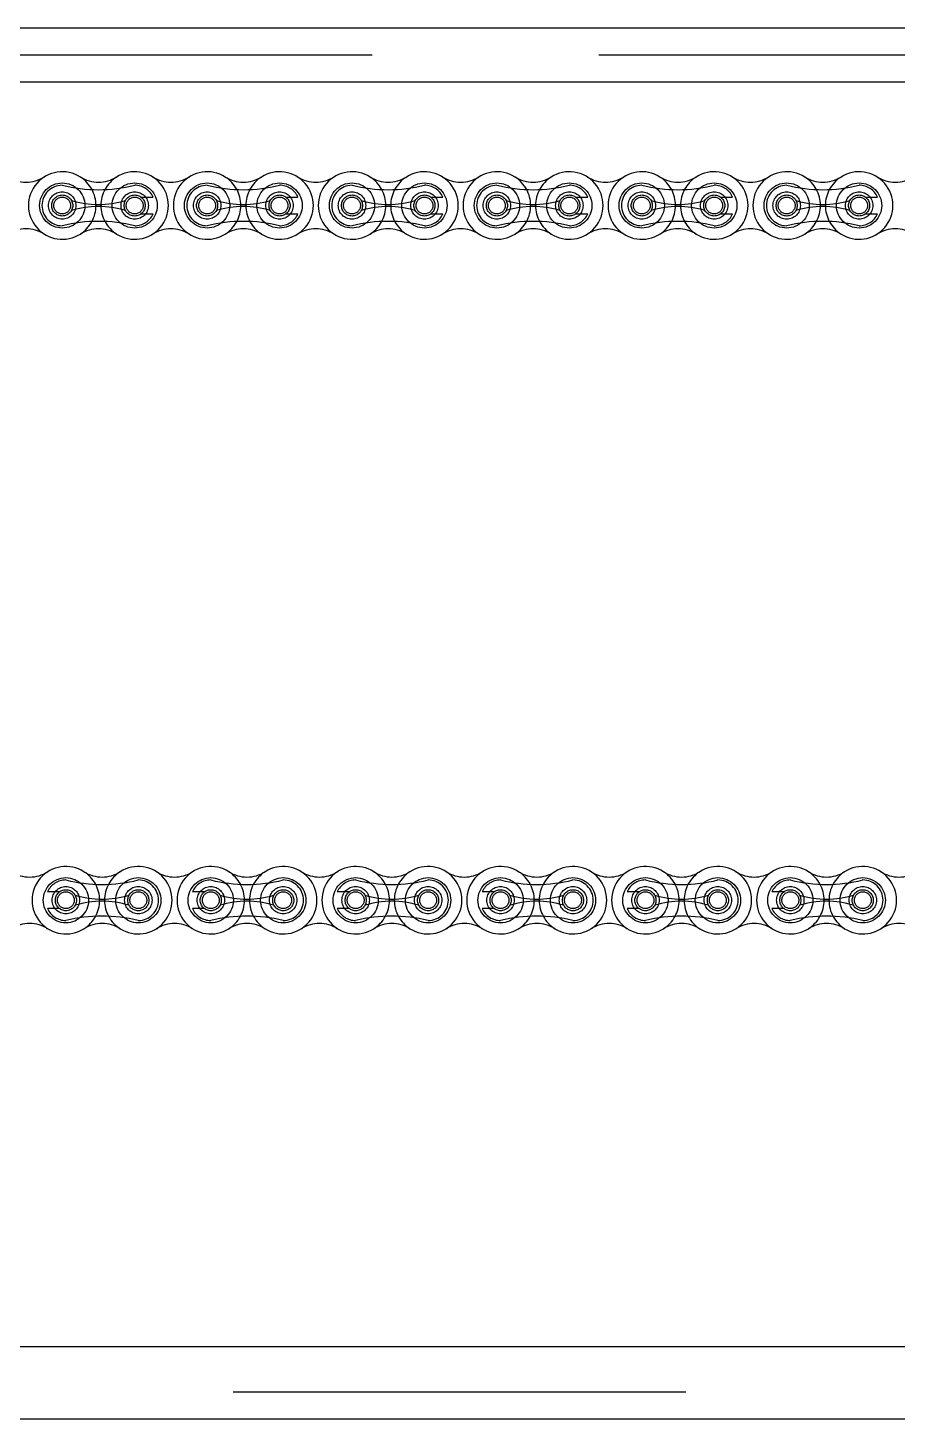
# Model space of a CAD drawing. Header units: metres. Extents: x 0 to 21025, y 0 to 14850.
# Drawn here: x 4943.9 to 5096.3, y 13042.7 to 13286.7 of the extents above; entities that cross this region are included whole.
import ezdxf

# ---------------------------------------------------------------- set-up
doc = ezdxf.new("R2010")
doc.units = ezdxf.units.M
doc.header["$LTSCALE"] = 25
doc.linetypes.add('HIDDEN2', pattern=[4.7625, 3.175, -1.5875])
doc.layers.add('SL4', color=4, linetype='Continuous')
doc.layers.add('ST1', color=7, linetype='HIDDEN2')

msp = doc.modelspace()

# ---------------------------------------------------------------- linework, layer by layer
at = {"layer": 'SL4'}
for p, q in [((4210.539, 13286.681), (5535.514, 13286.681)), ((5535.514, 13277.156), (4210.539, 13277.156)), ((4258.039, 13055.444), (5488.014, 13055.444)), ((5488.014, 13042.681), (4258.039, 13042.681))]:
    msp.add_line(p, q, dxfattribs=at)
at = {"layer": 'ST1'}
for p, q in [((4210.539, 13281.919), (5535.514, 13281.919)), ((5535.514, 13277.156), (4210.539, 13277.156)), ((4963.736, 13256.997), (4965.86, 13256.997)), ((4989.136, 13256.997), (4991.26, 13256.997)), ((5014.536, 13256.997), (5016.66, 13256.997)), ((5039.936, 13256.997), (5042.06, 13256.997)), ((5065.336, 13256.997), (5067.46, 13256.997)), ((5090.736, 13256.997), (5092.86, 13256.997)), ((4963.736, 13254.045), (4965.86, 13254.045)), ((4989.136, 13254.045), (4991.26, 13254.045)), ((5014.536, 13254.045), (5016.66, 13254.045)), ((5039.936, 13254.045), (5042.06, 13254.045)), ((5065.336, 13254.045), (5067.46, 13254.045)), ((5090.736, 13254.045), (5092.86, 13254.045)), ((4949.461, 13135.162), (4947.337, 13135.162)), ((4974.861, 13135.162), (4972.737, 13135.162)), ((5000.261, 13135.162), (4998.137, 13135.162)), ((5025.661, 13135.162), (5023.537, 13135.162)), ((5051.061, 13135.162), (5048.937, 13135.162)), ((5076.461, 13135.162), (5074.337, 13135.162)), ((4949.461, 13132.21), (4947.337, 13132.21)), ((4974.861, 13132.21), (4972.737, 13132.21)), ((5000.261, 13132.21), (4998.137, 13132.21)), ((5025.661, 13132.21), (5023.537, 13132.21)), ((5051.061, 13132.21), (5048.937, 13132.21)), ((5076.461, 13132.21), (5074.337, 13132.21)), ((4210.539, 13055.444), (5535.514, 13055.444)), ((5535.514, 13047.444), (4210.539, 13047.444))]:
    msp.add_line(p, q, dxfattribs=at)
for centre, radius in [((4949.929, 13255.521), 3.96), ((4962.629, 13255.521), 3.96), ((4975.329, 13255.521), 3.96), ((4988.029, 13255.521), 3.96), ((5000.729, 13255.521), 3.96), ((5013.429, 13255.521), 3.96), ((5026.129, 13255.521), 3.96), ((5038.829, 13255.521), 3.96), ((5051.529, 13255.521), 3.96), ((5064.229, 13255.521), 3.96), ((5076.929, 13255.521), 3.96), ((5089.629, 13255.521), 3.96), ((4949.929, 13255.521), 2.398), ((4949.929, 13255.521), 1.845), ((4949.929, 13255.521), 1.476), ((4962.629, 13255.521), 2.398), ((4962.629, 13255.521), 1.845), ((4962.629, 13255.521), 1.476), ((4975.329, 13255.521), 2.398), ((4975.329, 13255.521), 1.845), ((4975.329, 13255.521), 1.476), ((4988.029, 13255.521), 2.398), ((4988.029, 13255.521), 1.845), ((4988.029, 13255.521), 1.476), ((5000.729, 13255.521), 2.399), ((5000.729, 13255.521), 1.845), ((5000.729, 13255.521), 1.476), ((5013.429, 13255.521), 2.399), ((5013.429, 13255.521), 1.845), ((5013.429, 13255.521), 1.476), ((5026.129, 13255.521), 2.398), ((5026.129, 13255.521), 1.845), ((5026.129, 13255.521), 1.476), ((5038.829, 13255.521), 2.398), ((5038.829, 13255.521), 1.845), ((5038.829, 13255.521), 1.476), ((5051.529, 13255.521), 2.398), ((5051.529, 13255.521), 1.845), ((5051.529, 13255.521), 1.476), ((5064.229, 13255.521), 2.398), ((5064.229, 13255.521), 1.845), ((5064.229, 13255.521), 1.476), ((5076.929, 13255.521), 2.398), ((5076.929, 13255.521), 1.845), ((5076.929, 13255.521), 1.476), ((5089.629, 13255.521), 2.398), ((5089.629, 13255.521), 1.845), ((5089.629, 13255.521), 1.476), ((4950.568, 13133.686), 3.96), ((4963.268, 13133.686), 3.96), ((4975.968, 13133.686), 3.96), ((4988.668, 13133.686), 3.96), ((5001.368, 13133.686), 3.96), ((5014.068, 13133.686), 3.96), ((5026.768, 13133.686), 3.96), ((5039.468, 13133.686), 3.96), ((5052.168, 13133.686), 3.96), ((5064.868, 13133.686), 3.96), ((5077.568, 13133.686), 3.96), ((5090.268, 13133.686), 3.96), ((4950.568, 13133.686), 2.398), ((4950.568, 13133.686), 1.845), ((4950.568, 13133.686), 1.476), ((4963.268, 13133.686), 2.399), ((4963.268, 13133.686), 1.845), ((4963.268, 13133.686), 1.476), ((4975.968, 13133.686), 2.398), ((4975.968, 13133.686), 1.845), ((4975.968, 13133.686), 1.476), ((4988.668, 13133.686), 2.398), ((4988.668, 13133.686), 1.845), ((4988.668, 13133.686), 1.476), ((5001.368, 13133.686), 2.398), ((5001.368, 13133.686), 1.845), ((5001.368, 13133.686), 1.476), ((5014.068, 13133.686), 2.398), ((5014.068, 13133.686), 1.845), ((5014.068, 13133.686), 1.476), ((5026.768, 13133.686), 2.398), ((5026.768, 13133.686), 1.845), ((5026.768, 13133.686), 1.476), ((5039.468, 13133.686), 2.398), ((5039.468, 13133.686), 1.845), ((5039.468, 13133.686), 1.476), ((5052.168, 13133.686), 2.399), ((5052.168, 13133.686), 1.845), ((5052.168, 13133.686), 1.476), ((5064.868, 13133.686), 2.399), ((5064.868, 13133.686), 1.845), ((5064.868, 13133.686), 1.476), ((5077.568, 13133.686), 2.398), ((5077.568, 13133.686), 1.845), ((5077.568, 13133.686), 1.476), ((5090.268, 13133.686), 2.398), ((5090.268, 13133.686), 1.845), ((5090.268, 13133.686), 1.476)]:
    msp.add_circle(centre, radius, dxfattribs=at)
for centre, radius, start, end in [((4949.929, 13255.521), 5.92, 57.56669, 302.43331), ((4962.629, 13255.521), 5.92, 237.56669, 122.43331), ((4975.329, 13255.521), 5.92, 57.56669, 302.43331), ((4988.029, 13255.521), 5.92, 237.56669, 122.43331), ((5000.729, 13255.521), 5.92, 57.56669, 302.43331), ((5013.429, 13255.521), 5.92, 237.56669, 122.43331), ((5026.129, 13255.521), 5.92, 57.56669, 302.43331), ((5038.829, 13255.521), 5.92, 237.56669, 122.43331), ((5051.529, 13255.521), 5.92, 57.56669, 302.43331), ((5064.229, 13255.521), 5.92, 237.56669, 122.43331), ((5076.929, 13255.521), 5.92, 57.56669, 302.43331), ((5089.629, 13255.521), 5.92, 237.56669, 122.43331), ((4943.579, 13265.514), 5.92, 237.56669, 302.43331), ((4949.929, 13255.521), 3.552, 90, 270), ((4956.279, 13284.618), 26.322, 256.04015, 283.95985), ((4956.279, 13265.514), 5.92, 237.56669, 302.43331), ((4949.929, 13255.521), 5.92, 302.43324, 57.56676), ((4962.629, 13255.521), 5.92, 122.43324, 237.56676), ((4962.629, 13255.521), 3.552, 24.55336, 90), ((4968.979, 13265.514), 5.92, 237.56669, 302.43331), ((4975.329, 13255.521), 3.552, 90, 270), ((4981.679, 13284.618), 26.322, 256.04015, 283.95985), ((4981.679, 13265.514), 5.92, 237.56669, 302.43331), ((4975.329, 13255.521), 5.92, 302.43324, 57.56676), ((4988.029, 13255.521), 5.92, 122.43324, 237.56676), ((4988.029, 13255.521), 3.552, 24.55336, 90), ((4994.379, 13265.514), 5.92, 237.56669, 302.43331), ((5000.729, 13255.521), 3.552, 90, 270), ((5007.079, 13284.618), 26.322, 256.04015, 283.95985), ((5007.079, 13265.514), 5.92, 237.56669, 302.43331), ((5000.729, 13255.521), 5.92, 302.43324, 57.56676), ((5013.429, 13255.521), 5.92, 122.43324, 237.56676), ((5013.429, 13255.521), 3.552, 24.55336, 90), ((5019.779, 13265.514), 5.92, 237.56669, 302.43331), ((5026.129, 13255.521), 3.552, 90, 270), ((5032.479, 13284.618), 26.322, 256.04015, 283.95985), ((5032.479, 13265.514), 5.92, 237.56669, 302.43331), ((5026.129, 13255.521), 5.92, 302.43324, 57.56676), ((5038.829, 13255.521), 5.92, 122.43324, 237.56676), ((5038.829, 13255.521), 3.552, 24.55336, 90), ((5045.179, 13265.514), 5.92, 237.56669, 302.43331), ((5051.529, 13255.521), 3.552, 90, 270), ((5057.879, 13284.618), 26.322, 256.04015, 283.95985), ((5057.879, 13265.514), 5.92, 237.56669, 302.43331), ((5051.529, 13255.521), 5.92, 302.43324, 57.56676), ((5064.229, 13255.521), 5.92, 122.43324, 237.56676), ((5064.229, 13255.521), 3.552, 24.55336, 90), ((5070.579, 13265.514), 5.92, 237.56669, 302.43331), ((5076.929, 13255.521), 3.552, 90, 270), ((5083.279, 13284.618), 26.322, 256.04015, 283.95985), ((5083.279, 13265.514), 5.92, 237.56669, 302.43331), ((5076.929, 13255.521), 5.92, 302.43324, 57.56676), ((5089.629, 13255.521), 5.92, 122.43324, 237.56676), ((5089.629, 13255.521), 3.552, 24.55336, 90), ((5095.979, 13265.514), 5.92, 237.56669, 302.43331), ((4956.279, 13271.874), 16.175, 252.993, 287.007), ((4956.279, 13239.169), 16.175, 72.993, 107.007), ((4981.679, 13271.874), 16.175, 252.993, 287.007), ((4981.679, 13239.169), 16.175, 72.993, 107.007), ((5007.079, 13271.874), 16.175, 252.993, 287.007), ((5007.079, 13239.169), 16.175, 72.993, 107.007), ((5032.479, 13271.874), 16.175, 252.993, 287.007), ((5032.479, 13239.169), 16.175, 72.993, 107.007), ((5057.879, 13271.874), 16.175, 252.993, 287.007), ((5057.879, 13239.169), 16.175, 72.993, 107.007), ((5083.279, 13271.874), 16.175, 252.993, 287.007), ((5083.279, 13239.169), 16.175, 72.993, 107.007), ((4956.279, 13226.424), 26.322, 76.04015, 103.95985), ((4962.629, 13255.521), 3.552, 270, 335.44664), ((4981.679, 13226.424), 26.322, 76.04015, 103.95985), ((4988.029, 13255.521), 3.552, 270, 335.44664), ((5007.079, 13226.424), 26.322, 76.04015, 103.95985), ((5013.429, 13255.521), 3.552, 270, 335.44664), ((5032.479, 13226.424), 26.322, 76.04015, 103.95985), ((5038.829, 13255.521), 3.552, 270, 335.44664), ((5057.879, 13226.424), 26.322, 76.04015, 103.95985), ((5064.229, 13255.521), 3.552, 270, 335.44664), ((5083.279, 13226.424), 26.322, 76.04015, 103.95985), ((5089.629, 13255.521), 3.552, 270, 335.44664), ((4943.579, 13245.528), 5.92, 57.56669, 122.43331), ((4956.279, 13245.528), 5.92, 57.56669, 122.43331), ((4968.979, 13245.528), 5.92, 57.56669, 122.43331), ((4981.679, 13245.528), 5.92, 57.56669, 122.43331), ((4994.379, 13245.528), 5.92, 57.56669, 122.43331), ((5007.079, 13245.528), 5.92, 57.56669, 122.43331), ((5019.779, 13245.528), 5.92, 57.56669, 122.43331), ((5032.479, 13245.528), 5.92, 57.56669, 122.43331), ((5045.179, 13245.528), 5.92, 57.56669, 122.43331), ((5057.879, 13245.528), 5.92, 57.56669, 122.43331), ((5070.579, 13245.528), 5.92, 57.56669, 122.43331), ((5083.279, 13245.528), 5.92, 57.56669, 122.43331), ((5095.979, 13245.528), 5.92, 57.56669, 122.43331), ((4950.568, 13133.686), 5.92, 57.56669, 302.43331), ((4963.268, 13133.686), 5.92, 237.56669, 122.43331), ((4975.968, 13133.686), 5.92, 57.56669, 302.43331), ((4988.668, 13133.686), 5.92, 237.56669, 122.43331), ((5001.368, 13133.686), 5.92, 57.56669, 302.43331), ((5014.068, 13133.686), 5.92, 237.56669, 122.43331), ((5026.768, 13133.686), 5.92, 57.56669, 302.43331), ((5039.468, 13133.686), 5.92, 237.56669, 122.43331), ((5052.168, 13133.686), 5.92, 57.56669, 302.43331), ((5064.868, 13133.686), 5.92, 237.56669, 122.43331), ((5077.568, 13133.686), 5.92, 57.56669, 302.43331), ((5090.268, 13133.686), 5.92, 237.56669, 122.43331), ((4944.218, 13143.679), 5.92, 237.56669, 302.43331), ((4950.568, 13133.686), 3.552, 90, 155.44664), ((4956.918, 13162.783), 26.322, 256.04015, 283.95985), ((4956.918, 13143.679), 5.92, 237.56669, 302.43331), ((4950.568, 13133.686), 5.92, 302.43324, 57.56676), ((4963.268, 13133.686), 5.92, 122.43324, 237.56676), ((4963.268, 13133.686), 3.552, 270, 90), ((4969.618, 13143.679), 5.92, 237.56669, 302.43331), ((4975.968, 13133.686), 3.552, 90, 155.44664), ((4982.318, 13162.783), 26.322, 256.04015, 283.95985), ((4982.318, 13143.679), 5.92, 237.56669, 302.43331), ((4975.968, 13133.686), 5.92, 302.43324, 57.56676), ((4988.668, 13133.686), 5.92, 122.43324, 237.56676), ((4988.668, 13133.686), 3.552, 270, 90), ((4995.018, 13143.679), 5.92, 237.56669, 302.43331), ((5001.368, 13133.686), 3.552, 90, 155.44664), ((5007.718, 13162.783), 26.322, 256.04015, 283.95985), ((5007.718, 13143.679), 5.92, 237.56669, 302.43331), ((5001.368, 13133.686), 5.92, 302.43324, 57.56676), ((5014.068, 13133.686), 5.92, 122.43324, 237.56676), ((5014.068, 13133.686), 3.552, 270, 90), ((5020.418, 13143.679), 5.92, 237.56669, 302.43331), ((5026.768, 13133.686), 3.552, 90, 155.44664), ((5033.118, 13162.783), 26.322, 256.04015, 283.95985), ((5033.118, 13143.679), 5.92, 237.56669, 302.43331), ((5026.768, 13133.686), 5.92, 302.43324, 57.56676), ((5039.468, 13133.686), 5.92, 122.43324, 237.56676), ((5039.468, 13133.686), 3.552, 270, 90), ((5045.818, 13143.679), 5.92, 237.56669, 302.43331), ((5052.168, 13133.686), 3.552, 90, 155.44664), ((5058.518, 13162.783), 26.322, 256.04015, 283.95985), ((5058.518, 13143.679), 5.92, 237.56669, 302.43331), ((5052.168, 13133.686), 5.92, 302.43324, 57.56676), ((5064.868, 13133.686), 5.92, 122.43324, 237.56676), ((5064.868, 13133.686), 3.552, 270, 90), ((5071.218, 13143.679), 5.92, 237.56669, 302.43331), ((5077.568, 13133.686), 3.552, 90, 155.44664), ((5083.918, 13162.783), 26.322, 256.04015, 283.95985), ((5083.918, 13143.679), 5.92, 237.56669, 302.43331), ((5077.568, 13133.686), 5.92, 302.43324, 57.56676), ((5090.268, 13133.686), 5.92, 122.43324, 237.56676), ((5090.268, 13133.686), 3.552, 270, 90), ((5096.618, 13143.679), 5.92, 237.56669, 302.43331), ((4956.918, 13150.039), 16.175, 252.993, 287.007), ((4982.318, 13150.039), 16.175, 252.993, 287.007), ((5007.718, 13150.039), 16.175, 252.993, 287.007), ((5033.118, 13150.039), 16.175, 252.993, 287.007), ((5058.518, 13150.039), 16.175, 252.993, 287.007), ((5083.918, 13150.039), 16.175, 252.993, 287.007), ((4950.568, 13133.686), 3.552, 204.55336, 270), ((4956.918, 13117.334), 16.175, 72.993, 107.007), ((4975.968, 13133.686), 3.552, 204.55336, 270), ((4982.318, 13117.334), 16.175, 72.993, 107.007), ((5001.368, 13133.686), 3.552, 204.55336, 270), ((5007.718, 13117.334), 16.175, 72.993, 107.007), ((5026.768, 13133.686), 3.552, 204.55336, 270), ((5033.118, 13117.334), 16.175, 72.993, 107.007), ((5052.168, 13133.686), 3.552, 204.55336, 270), ((5058.518, 13117.334), 16.175, 72.993, 107.007), ((5077.568, 13133.686), 3.552, 204.55336, 270), ((5083.918, 13117.334), 16.175, 72.993, 107.007), ((4956.918, 13104.589), 26.322, 76.04015, 103.95985), ((4982.318, 13104.589), 26.322, 76.04015, 103.95985), ((5007.718, 13104.589), 26.322, 76.04015, 103.95985), ((5033.118, 13104.589), 26.322, 76.04015, 103.95985), ((5058.518, 13104.589), 26.322, 76.04015, 103.95985), ((5083.918, 13104.589), 26.322, 76.04015, 103.95985), ((4944.218, 13123.693), 5.92, 57.56669, 122.43331), ((4956.918, 13123.693), 5.92, 57.56669, 122.43331), ((4969.618, 13123.693), 5.92, 57.56669, 122.43331), ((4982.318, 13123.693), 5.92, 57.56669, 122.43331), ((4995.018, 13123.693), 5.92, 57.56669, 122.43331), ((5007.718, 13123.693), 5.92, 57.56669, 122.43331), ((5020.418, 13123.693), 5.92, 57.56669, 122.43331), ((5033.118, 13123.693), 5.92, 57.56669, 122.43331), ((5045.818, 13123.693), 5.92, 57.56669, 122.43331), ((5058.518, 13123.693), 5.92, 57.56669, 122.43331), ((5071.218, 13123.693), 5.92, 57.56669, 122.43331), ((5083.918, 13123.693), 5.92, 57.56669, 122.43331), ((5096.618, 13123.693), 5.92, 57.56669, 122.43331)]:
    msp.add_arc(centre, radius, start, end, dxfattribs=at)

doc.saveas('drawing.dxf')
